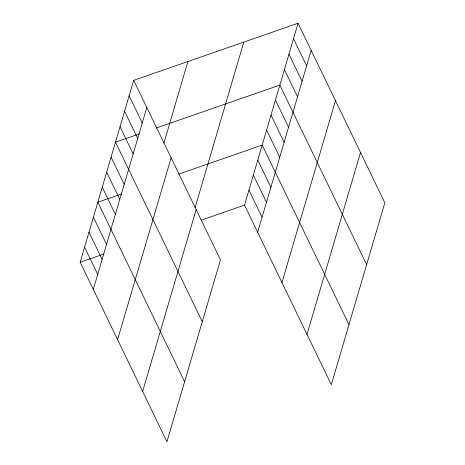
<?xml version="1.0" encoding="UTF-8"?>
<svg xmlns="http://www.w3.org/2000/svg" width="465" height="465" viewBox="0 0 465 465"><rect width="100%" height="100%" fill="white"/><g stroke="black" fill="none" stroke-linecap="round" stroke-linejoin="round"><path stroke-width="0.7" d="M133.688 80.352L220.474 259.877L166.952 441.75L80.166 262.225L133.688 80.352L298.048 23.25L384.834 202.775L331.312 384.648L244.526 205.123L298.048 23.25M93.291 289.37L146.812 107.496M163.907 143.121L187.924 61.508M117.599 339.659L171.12 157.78M195.102 207.599L243.805 42.094M142.645 391.466L196.166 209.593M257.651 232.268L311.172 50.394M281.959 282.557L335.48 100.684M307.005 334.364L360.52 152.491M139.221 133.943L115.489 142.191L202.275 321.716M156.17 128.055L279.849 85.089L366.635 264.614M121.557 193.963L97.83 202.205L184.617 381.73M178.647 174.131L262.19 145.103L348.971 324.628M80.166 262.225L103.898 253.983M201.136 220.201L244.526 205.123M293.496 38.711L306.621 65.856M288.945 54.167L302.07 81.317M284.4 69.628L297.524 96.772M275.437 100.091L288.556 127.236M271.019 115.099L284.144 142.244M266.602 130.101L279.727 157.246M257.773 160.111L270.897 187.256M253.355 175.113L266.48 202.263M248.944 190.121L262.062 217.265M129.136 95.813L142.261 122.958M124.591 111.269L137.716 138.419M120.04 126.73L133.164 153.874M111.077 157.193L124.202 184.338M106.659 172.195L119.784 199.346M102.248 187.203L115.367 214.348M93.413 217.213L106.537 244.358M89.001 232.215L102.12 259.365M84.584 247.223L97.708 274.367"/></g></svg>
